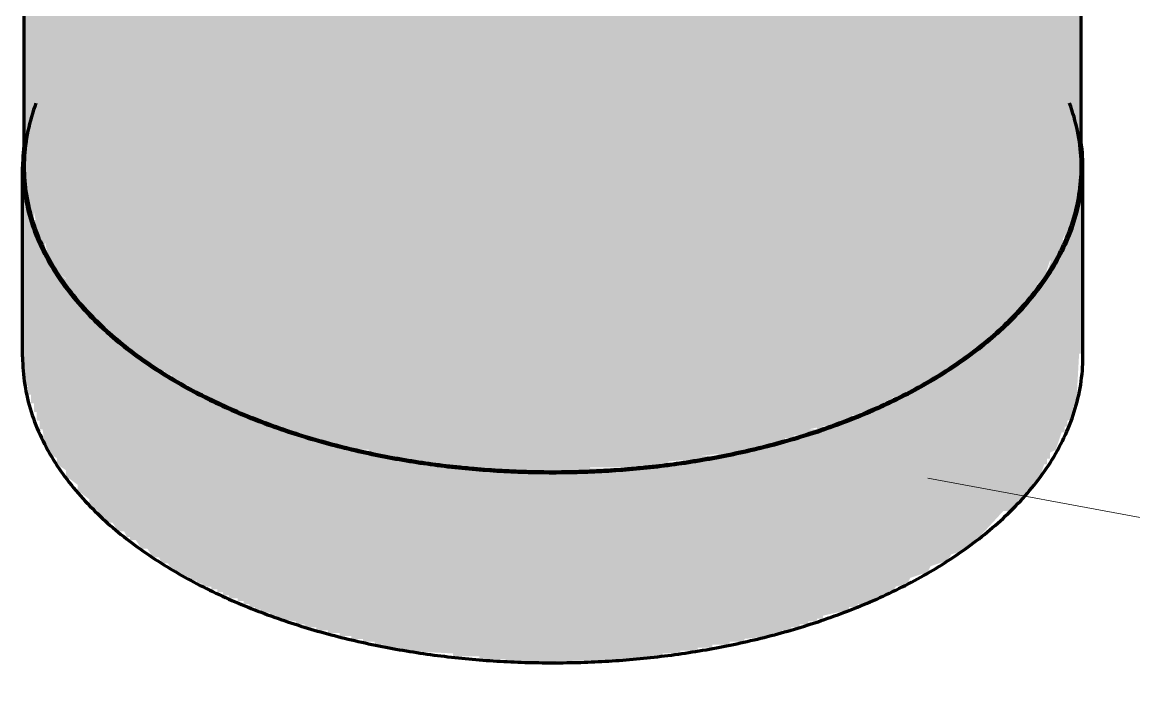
# Model space of a CAD drawing. Header units: millimetres. Extents: x 0 to 420, y 0 to 297.
# Drawn here: x 208.64 to 246.82, y 145.28 to 168.23 of the extents above; entities that cross this region are included whole.
import ezdxf

# ---------------------------------------------------------------- set-up
doc = ezdxf.new("R2010")
doc.units = ezdxf.units.MM
for name, color, linetype, lineweight in [('01-VISIBLE', 7, 'CONTINUOUS', 70), ('08-FINA', 5, 'CONTINUOUS', 18), ('13-GRAFICA', 30, 'CONTINUOUS', 18)]:
    doc.layers.add(name, color=color, linetype=linetype, lineweight=lineweight)

msp = doc.modelspace()

# ---------------------------------------------------------------- hatches: boundary and pattern name
at = {"layer": '08-FINA'}
h = msp.add_hatch(color=7, dxfattribs=at)
h.dxf.hatch_style = 1
edge = h.paths.add_edge_path()
edge.add_arc((239.738, 152.558), 0.6, 0, 360)
at = {"layer": '13-GRAFICA', "true_color": 0xb21820}
h = msp.add_hatch(color=7, dxfattribs=at)
h.dxf.hatch_style = 1
h.paths.add_polyline_path([(230.038, 176.433), (230.638, 176.433), (230.638, 176.533), (231.238, 176.533), (231.238, 176.633), (231.838, 176.633), (231.838, 176.733), (232.538, 176.733), (232.538, 176.833), (233.138, 176.833), (233.138, 176.933), (233.738, 176.933), (233.738, 177.033), (234.038, 177.033), (234.038, 177.133), (234.438, 177.133), (234.438, 177.233), (234.738, 177.233), (234.738, 177.333), (235.038, 177.333), (235.038, 177.433), (235.338, 177.433), (235.338, 177.533), (235.638, 177.533), (235.638, 177.633), (235.938, 177.633), (235.938, 177.733), (236.238, 177.733), (236.238, 177.833), (236.538, 177.833), (236.538, 177.933), (236.838, 177.933), (236.838, 178.033), (237.738, 178.233), (237.738, 178.333), (237.938, 178.333), (238.038, 178.533), (238.238, 178.533), (238.238, 178.633), (238.438, 178.633), (238.438, 178.733), (238.638, 178.733), (238.638, 178.833), (238.838, 178.833), (238.838, 178.933), (239.438, 179.133), (239.538, 179.333), (239.738, 179.333), (239.738, 179.433), (239.938, 179.433), (239.938, 179.533), (240.138, 179.533), (240.138, 179.633), (240.738, 179.833), (241.238, 180.433), (241.438, 180.433), (241.938, 181.033), (242.138, 181.033), (242.738, 181.733), (243.038, 181.833), (243.038, 198.733), (243.438, 199.033), (243.438, 199.233), (243.838, 199.533), (243.838, 199.733), (243.938, 199.733), (243.938, 199.833), (244.238, 200.033), (244.238, 200.233), (244.538, 200.433), (244.538, 200.733), (244.638, 200.733), (244.638, 201.033), (244.738, 201.033), (244.738, 201.333), (244.838, 201.333), (244.838, 201.633), (244.938, 201.633), (244.938, 162.633), (244.838, 162.633), (244.838, 162.133), (244.738, 162.133), (244.738, 161.333), (244.638, 161.333), (244.638, 161.133), (244.538, 161.133), (244.538, 160.933), (244.438, 160.933), (244.238, 160.333), (244.038, 160.233), (244.038, 160.033), (243.938, 160.033), (243.738, 159.433), (243.538, 159.333), (243.438, 158.933), (243.338, 158.933), (242.438, 157.933), (242.238, 157.933), (241.138, 156.733), (240.738, 156.633), (240.638, 156.433), (240.038, 156.233), (239.938, 156.033), (239.538, 155.933), (239.438, 155.733), (238.838, 155.533), (238.738, 155.333), (238.538, 155.333), (238.538, 155.233), (238.338, 155.233), (238.338, 155.133), (238.138, 155.133), (238.138, 155.033), (237.938, 155.033), (237.938, 154.933), (237.738, 154.933), (237.738, 154.833), (237.438, 154.833), (237.438, 154.733), (237.138, 154.733), (237.138, 154.633), (236.838, 154.633), (236.838, 154.533), (236.538, 154.533), (236.538, 154.433), (235.638, 154.233), (235.638, 154.133), (235.438, 154.133), (235.438, 154.033), (235.138, 154.033), (235.138, 153.933), (234.838, 153.933), (234.838, 153.833), (234.538, 153.833), (234.538, 153.733), (234.238, 153.733), (234.238, 153.633), (233.638, 153.633), (233.638, 153.533), (233.138, 153.533), (233.138, 153.433), (231.938, 153.333), (231.938, 153.233), (230.838, 153.133), (230.838, 153.033), (230.338, 153.033), (230.338, 152.933), (230.038, 152.933), (230.038, 168.833), (230.038, 175.433), (230.038, 176.333)])
h = msp.add_hatch(color=7, dxfattribs=at)
h.dxf.hatch_style = 1
h.paths.add_polyline_path([(208.838, 176.333), (208.838, 175.933), (208.938, 175.933), (208.938, 175.633), (209.038, 175.633), (209.038, 175.233), (209.138, 175.233), (209.238, 174.533), (209.338, 174.533), (209.338, 174.333), (209.538, 174.233), (209.538, 174.033), (209.738, 173.933), (209.738, 173.733), (209.938, 173.633), (209.938, 173.433), (210.138, 173.333), (210.138, 173.133), (210.338, 173.033), (210.338, 172.833), (210.438, 172.833), (210.438, 172.733), (210.638, 172.633), (210.638, 172.433), (210.838, 172.333), (210.838, 181.333), (210.738, 181.333), (210.738, 181.533), (210.538, 181.633), (210.538, 181.833), (210.338, 181.933), (210.338, 182.133), (210.138, 182.233), (210.138, 182.433), (209.838, 182.633), (209.838, 182.833), (209.638, 182.933), (209.638, 183.133), (209.438, 183.233), (209.338, 183.733), (209.238, 183.733), (209.238, 184.033), (209.138, 184.033), (209.138, 184.333), (209.038, 184.333), (209.038, 184.733), (209.138, 184.733), (209.138, 184.533), (209.238, 184.533), (209.238, 184.233), (209.338, 184.233), (209.338, 183.933), (209.438, 183.933), (209.438, 183.633), (209.538, 183.633), (209.638, 183.233), (210.038, 182.933), (210.038, 182.733), (210.438, 182.433), (210.438, 182.233), (210.838, 181.933), (210.838, 181.733), (211.138, 181.508), (211.138, 180.933), (211.138, 173.333), (211.138, 158.062), (210.938, 158.233), (210.938, 158.433), (210.638, 158.633), (210.638, 158.833), (210.238, 159.133), (210.238, 159.333), (210.138, 159.333), (210.138, 159.433), (209.838, 159.633), (209.838, 159.833), (209.538, 160.033), (209.438, 160.633), (209.338, 160.633), (209.338, 160.933), (209.238, 160.933), (209.238, 161.233), (209.138, 161.233), (209.038, 161.733), (208.938, 161.733), (208.938, 162.133), (208.838, 162.133), (208.838, 163.633), (208.738, 163.633), (208.738, 176.333)])
h = msp.add_hatch(color=7, dxfattribs=at)
h.dxf.hatch_style = 1
h.paths.add_polyline_path([(217.938, 177.633), (217.938, 177.533), (218.338, 177.533), (218.338, 177.433), (218.338, 176.433), (218.338, 169.933), (218.338, 154.033), (218.238, 154.033), (218.238, 154.133), (217.838, 154.133), (217.838, 154.233), (217.638, 154.267), (217.638, 169.633), (217.638, 177.233), (217.638, 177.633)])
h = msp.add_hatch(color=7, dxfattribs=at)
h.dxf.hatch_style = 1
h.paths.add_polyline_path([(217.238, 154.333), (217.238, 154.433), (217.038, 154.433), (217.038, 154.533), (216.838, 154.533), (216.838, 154.633), (216.638, 154.633), (216.638, 154.733), (216.338, 154.733), (216.338, 154.833), (216.138, 154.833), (216.138, 154.933), (215.938, 154.933), (215.938, 155.033), (215.738, 155.033), (215.738, 155.133), (215.538, 155.133), (215.538, 155.233), (215.238, 155.233), (215.238, 155.333), (215.038, 155.333), (215.038, 155.433), (214.838, 155.433), (214.838, 155.533), (214.638, 155.533), (214.638, 155.633), (214.438, 155.633), (214.438, 155.733), (213.938, 155.833), (213.738, 156.133), (213.538, 156.133), (213.538, 156.233), (213.438, 156.233), (213.338, 156.433), (213.138, 156.433), (212.938, 156.733), (212.738, 156.733), (212.638, 156.933), (212.438, 156.933), (212.238, 157.233), (212.038, 157.233), (211.838, 157.533), (211.638, 157.533), (211.638, 157.633), (211.138, 158.062), (211.138, 173.333), (211.438, 173.233), (211.738, 172.833), (211.938, 172.833), (212.238, 172.433), (212.438, 172.433), (212.838, 171.933), (213.038, 171.933), (213.038, 171.833), (213.238, 171.833), (213.338, 171.633), (213.938, 171.433), (214.038, 171.233), (214.438, 171.133), (214.538, 170.933), (214.738, 170.933), (214.738, 170.833), (214.938, 170.833), (214.938, 170.733), (215.138, 170.733), (215.138, 170.633), (215.338, 170.633), (215.338, 170.533), (215.638, 170.533), (215.638, 170.433), (215.838, 170.433), (215.838, 170.333), (216.038, 170.333), (216.038, 170.233), (216.338, 170.233), (216.338, 170.133), (216.538, 170.133), (216.538, 170.033), (216.838, 170.033), (216.838, 169.933), (217.338, 169.833), (217.338, 169.733), (217.638, 169.633), (217.638, 154.267)])
h = msp.add_hatch(color=7, dxfattribs=at)
h.dxf.hatch_style = 1
h.paths.add_polyline_path([(228.138, 152.933), (228.138, 152.833), (224.938, 152.833), (224.938, 152.933), (224.038, 152.933), (224.038, 153.033), (223.038, 153.033), (223.038, 153.133), (221.338, 153.233), (221.338, 153.333), (220.538, 153.433), (220.538, 153.533), (220.238, 153.533), (220.238, 153.633), (219.838, 153.633), (219.838, 153.733), (219.438, 153.733), (219.438, 153.833), (219.038, 153.833), (219.038, 153.933), (218.638, 153.933), (218.638, 154.033), (218.338, 154.033), (218.338, 169.933), (218.438, 169.933), (218.438, 169.833), (218.938, 169.833), (218.938, 169.733), (219.338, 169.733), (219.338, 169.633), (219.738, 169.633), (219.738, 169.533), (220.238, 169.533), (220.238, 169.433), (220.638, 169.433), (220.638, 169.333), (221.038, 169.333), (221.038, 169.233), (221.538, 169.233), (221.538, 169.133), (221.938, 169.133), (221.938, 169.033), (225.138, 168.833), (225.138, 168.733), (230.038, 168.833), (230.038, 152.933)])
at = {"layer": '13-GRAFICA', "true_color": 0xffd200}
h = msp.add_hatch(color=7, dxfattribs=at)
h.dxf.hatch_style = 1
h.paths.add_polyline_path([(208.638, 156.033), (208.638, 162.633), (208.738, 162.633), (208.738, 163.633), (208.838, 163.633), (208.838, 162.133), (208.938, 162.133), (208.938, 161.733), (209.038, 161.733), (209.038, 161.433), (209.138, 161.433), (209.138, 161.233), (209.238, 161.233), (209.238, 160.933), (209.338, 160.933), (209.538, 160.033), (209.838, 159.833), (209.838, 159.633), (210.238, 159.333), (210.238, 159.133), (210.638, 158.833), (210.638, 158.633), (210.938, 158.433), (210.938, 158.233), (211.038, 158.233), (211.638, 157.533), (211.838, 157.533), (212.038, 157.233), (212.238, 157.233), (212.438, 156.933), (212.638, 156.933), (212.738, 156.733), (212.938, 156.733), (213.138, 156.433), (213.338, 156.433), (213.538, 156.133), (213.738, 156.133), (213.738, 156.033), (213.838, 156.033), (213.938, 155.833), (214.138, 155.833), (214.138, 155.733), (214.438, 155.733), (214.438, 155.633), (214.638, 155.633), (214.638, 155.533), (214.838, 155.533), (214.838, 155.433), (215.038, 155.433), (215.038, 155.333), (215.238, 155.333), (215.238, 155.233), (215.538, 155.233), (215.538, 155.133), (215.738, 155.133), (215.738, 155.033), (215.938, 155.033), (215.938, 154.933), (216.138, 154.933), (216.138, 154.833), (216.338, 154.833), (216.338, 154.733), (216.638, 154.733), (216.638, 154.633), (216.838, 154.633), (216.838, 154.533), (217.038, 154.533), (217.038, 154.433), (217.238, 154.433), (217.238, 154.333), (217.538, 154.333), (217.538, 154.233), (217.838, 154.233), (217.838, 154.133), (218.238, 154.133), (218.238, 154.033), (218.638, 154.033), (218.638, 153.933), (219.038, 153.933), (219.038, 153.833), (219.438, 153.833), (219.438, 153.733), (219.838, 153.733), (219.838, 153.633), (220.238, 153.633), (220.238, 153.533), (220.938, 153.433), (220.938, 153.333), (221.338, 153.333), (221.338, 153.233), (223.038, 153.133), (223.038, 153.033), (224.038, 153.033), (224.038, 152.933), (224.938, 152.933), (224.938, 152.833), (230.338, 152.933), (230.338, 153.033), (231.438, 153.133), (231.438, 153.233), (231.938, 153.233), (231.938, 153.333), (232.538, 153.333), (232.538, 153.433), (233.138, 153.433), (233.138, 153.533), (233.638, 153.533), (233.638, 153.633), (234.238, 153.633), (234.238, 153.733), (234.538, 153.733), (234.538, 153.833), (235.438, 154.033), (235.438, 154.133), (235.638, 154.133), (235.638, 154.233), (235.938, 154.233), (235.938, 154.333), (236.238, 154.333), (236.238, 154.433), (236.538, 154.433), (236.538, 154.533), (236.838, 154.533), (236.838, 154.633), (237.738, 154.833), (237.738, 154.933), (237.938, 154.933), (237.938, 155.033), (238.138, 155.033), (238.138, 155.133), (238.738, 155.333), (238.838, 155.533), (239.438, 155.733), (239.538, 155.933), (239.938, 156.033), (240.038, 156.233), (240.638, 156.433), (240.738, 156.633), (241.138, 156.733), (242.238, 157.933), (242.438, 157.933), (242.438, 158.033), (243.438, 158.933), (243.438, 159.133), (243.538, 159.133), (243.538, 159.333), (243.738, 159.433), (243.738, 159.633), (243.838, 159.633), (244.038, 160.233), (244.238, 160.333), (244.238, 160.533), (244.338, 160.533), (244.338, 160.733), (244.438, 160.733), (244.438, 160.933), (244.538, 160.933), (244.538, 161.133), (244.638, 161.133), (244.638, 161.333), (244.738, 161.333), (244.738, 162.133), (244.838, 162.133), (244.838, 162.633), (244.938, 162.633), (244.938, 164.033), (245.038, 164.033), (245.038, 156.833), (244.938, 156.833), (244.838, 155.033), (244.738, 155.033), (244.738, 154.633), (244.538, 154.533), (244.538, 154.333), (244.438, 154.333), (244.438, 154.133), (244.338, 154.133), (244.138, 153.533), (243.938, 153.433), (243.938, 153.233), (243.838, 153.233), (243.838, 153.033), (243.738, 153.033), (243.538, 152.433), (243.438, 152.433), (242.538, 151.433), (242.338, 151.433), (241.138, 150.133), (240.538, 149.933), (240.438, 149.733), (239.838, 149.533), (239.738, 149.333), (239.138, 149.133), (239.038, 148.933), (238.638, 148.833), (238.538, 148.633), (238.338, 148.633), (238.338, 148.533), (238.138, 148.533), (238.138, 148.433), (237.938, 148.433), (237.938, 148.333), (237.638, 148.333), (237.638, 148.233), (237.338, 148.233), (237.338, 148.133), (237.038, 148.133), (237.038, 148.033), (236.138, 147.833), (236.138, 147.733), (235.938, 147.733), (235.938, 147.633), (235.638, 147.633), (235.638, 147.533), (235.338, 147.533), (235.338, 147.433), (235.038, 147.433), (235.038, 147.333), (234.738, 147.333), (234.738, 147.233), (234.438, 147.233), (234.438, 147.133), (233.438, 147.033), (233.438, 146.933), (232.938, 146.933), (232.938, 146.833), (232.338, 146.833), (232.338, 146.733), (231.838, 146.733), (231.838, 146.633), (231.238, 146.633), (231.238, 146.533), (230.638, 146.533), (230.638, 146.433), (230.138, 146.433), (230.138, 146.333), (225.238, 146.233), (225.238, 146.333), (224.338, 146.333), (224.338, 146.433), (223.438, 146.433), (223.438, 146.533), (221.538, 146.633), (221.538, 146.733), (221.038, 146.733), (221.038, 146.833), (220.738, 146.833), (220.738, 146.933), (220.338, 146.933), (220.338, 147.033), (219.938, 147.033), (219.938, 147.133), (219.538, 147.133), (219.538, 147.233), (219.138, 147.233), (219.138, 147.333), (218.738, 147.333), (218.738, 147.433), (218.338, 147.433), (218.338, 147.533), (218.038, 147.533), (218.038, 147.633), (217.338, 147.733), (217.338, 147.833), (217.138, 147.833), (217.138, 147.933), (216.838, 147.933), (216.838, 148.033), (216.638, 148.033), (216.638, 148.133), (216.438, 148.133), (216.438, 148.233), (216.238, 148.233), (216.238, 148.333), (216.038, 148.333), (216.038, 148.433), (215.738, 148.433), (215.738, 148.533), (215.538, 148.533), (215.538, 148.633), (215.338, 148.633), (215.338, 148.733), (215.138, 148.733), (215.138, 148.833), (214.838, 148.833), (214.838, 148.933), (214.638, 148.933), (214.638, 149.033), (214.438, 149.033), (214.438, 149.133), (213.838, 149.333), (213.638, 149.633), (213.438, 149.633), (213.338, 149.833), (213.138, 149.833), (212.938, 150.133), (212.738, 150.133), (212.538, 150.433), (212.338, 150.433), (212.338, 150.533), (212.238, 150.533), (212.138, 150.733), (211.938, 150.733), (211.738, 151.033), (211.538, 151.033), (211.438, 151.233), (211.238, 151.233), (211.238, 151.433), (210.938, 151.633), (210.938, 151.833), (210.538, 152.133), (210.538, 152.333), (210.138, 152.633), (210.138, 152.833), (209.838, 153.033), (209.838, 153.233), (209.438, 153.533), (209.338, 154.233), (209.238, 154.233), (209.238, 154.533), (209.138, 154.533), (209.138, 154.833), (209.038, 154.833), (209.038, 155.133), (208.938, 155.133), (208.938, 155.433), (208.838, 155.433), (208.838, 155.733), (208.738, 155.733), (208.738, 156.033)])

# ---------------------------------------------------------------- linework, layer by layer
at = {"layer": '01-VISIBLE'}
for p, q in [((245.009, 163.259), (245.009, 201.627)), ((208.709, 163.259), (208.709, 176.39)), ((208.649, 156.727), (208.649, 163.259)), ((245.069, 156.727), (245.069, 163.259))]:
    msp.add_line(p, q, dxfattribs=at)
for points in [[(209.109, 165.447), (209.067, 165.33), (209.027, 165.212), (208.989, 165.094), (208.954, 164.975), (208.921, 164.855), (208.89, 164.735), (208.861, 164.614), (208.835, 164.493), (208.811, 164.371), (208.79, 164.248), (208.771, 164.126), (208.755, 164.003), (208.741, 163.879), (208.729, 163.755), (208.72, 163.632), (208.714, 163.508), (208.71, 163.383), (208.709, 163.259)], [(245.009, 163.259), (245.008, 163.383), (245.004, 163.508), (244.997, 163.632), (244.989, 163.755), (244.977, 163.879), (244.963, 164.003), (244.947, 164.126), (244.928, 164.248), (244.906, 164.371), (244.883, 164.493), (244.857, 164.614), (244.828, 164.735), (244.797, 164.855), (244.764, 164.975), (244.728, 165.094), (244.691, 165.212), (244.651, 165.33), (244.609, 165.447)], [(208.709, 164.112), (208.693, 163.991), (208.68, 163.869), (208.669, 163.748), (208.66, 163.626), (208.654, 163.504), (208.65, 163.381), (208.649, 163.259)], [(245.069, 163.259), (245.068, 163.381), (245.064, 163.504), (245.058, 163.626), (245.049, 163.748), (245.038, 163.869), (245.025, 163.991), (245.009, 164.112)], [(208.649, 163.259), (208.65, 163.139), (208.654, 163.019), (208.66, 162.899), (208.668, 162.779), (208.679, 162.659), (208.692, 162.539), (208.707, 162.42), (208.725, 162.301), (208.745, 162.183), (208.767, 162.064), (208.791, 161.947), (208.818, 161.83), (208.847, 161.713), (208.878, 161.597), (208.911, 161.481), (208.947, 161.366), (208.984, 161.252), (209.023, 161.138), (209.065, 161.025), (209.108, 160.913), (209.153, 160.802), (209.2, 160.691), (209.249, 160.581), (209.3, 160.472), (209.353, 160.364), (209.407, 160.257), (209.463, 160.151), (209.521, 160.045), (209.58, 159.94), (209.641, 159.837), (209.703, 159.734), (209.767, 159.632), (209.832, 159.531), (209.899, 159.431), (209.967, 159.332), (210.037, 159.234), (210.107, 159.137), (210.179, 159.04), (210.253, 158.945), (210.327, 158.851), (210.403, 158.757), (210.48, 158.665), (210.558, 158.573), (210.637, 158.483), (210.717, 158.393), (210.798, 158.304), (210.88, 158.216), (210.963, 158.13), (211.048, 158.044), (211.133, 157.959), (211.218, 157.875), (211.305, 157.791), (211.393, 157.709), (211.482, 157.628), (211.571, 157.547), (211.661, 157.468), (211.752, 157.389), (211.843, 157.311), (211.936, 157.234), (212.029, 157.158), (212.123, 157.083), (212.217, 157.008), (212.312, 156.935), (212.408, 156.862), (212.504, 156.79), (212.601, 156.719), (212.699, 156.649), (212.797, 156.579), (212.896, 156.51), (212.995, 156.443), (213.095, 156.376), (213.195, 156.309), (213.296, 156.244), (213.397, 156.179), (213.499, 156.115), (213.601, 156.052), (213.704, 155.989), (213.807, 155.928), (213.911, 155.867), (214.015, 155.806), (214.119, 155.747), (214.224, 155.688), (214.33, 155.63), (214.435, 155.572), (214.541, 155.516), (214.648, 155.46), (214.754, 155.405), (214.862, 155.35), (214.969, 155.296), (215.077, 155.243), (215.185, 155.19), (215.293, 155.138), (215.402, 155.087), (215.511, 155.036), (215.621, 154.987), (215.73, 154.937), (215.84, 154.889), (215.951, 154.841), (216.061, 154.793), (216.172, 154.747), (216.283, 154.7), (216.394, 154.655), (216.506, 154.61), (216.618, 154.566), (216.73, 154.522), (216.842, 154.479), (216.954, 154.437), (217.067, 154.395), (217.18, 154.354), (217.293, 154.313), (217.407, 154.273), (217.52, 154.233), (217.634, 154.194), (217.748, 154.156), (217.862, 154.118), (217.976, 154.081), (218.091, 154.045), (218.206, 154.008), (218.321, 153.973), (218.436, 153.938), (218.551, 153.904), (218.666, 153.87), (218.782, 153.836), (218.897, 153.804), (219.013, 153.771), (219.129, 153.74), (219.245, 153.709), (219.362, 153.678), (219.478, 153.648), (219.595, 153.618), (219.711, 153.589), (219.828, 153.561), (219.945, 153.533), (220.062, 153.505), (220.179, 153.478), (220.297, 153.452), (220.414, 153.426), (220.532, 153.401), (220.649, 153.376), (220.767, 153.351), (220.885, 153.327), (221.003, 153.304), (221.121, 153.281), (221.239, 153.259), (221.357, 153.237), (221.475, 153.216), (221.594, 153.195), (221.712, 153.174), (221.831, 153.154), (221.95, 153.135), (222.068, 153.116), (222.187, 153.097), (222.306, 153.079), (222.425, 153.062), (222.544, 153.045), (222.663, 153.028), (222.782, 153.012), (222.902, 152.997), (223.021, 152.982), (223.14, 152.967), (223.26, 152.953), (223.379, 152.939), (223.499, 152.926), (223.618, 152.913), (223.738, 152.901), (223.857, 152.889), (223.977, 152.878), (224.097, 152.867), (224.217, 152.857), (224.337, 152.847), (224.456, 152.838), (224.576, 152.829), (224.696, 152.82), (224.816, 152.812), (224.936, 152.804), (225.056, 152.797), (225.176, 152.791), (225.296, 152.784), (225.416, 152.779), (225.537, 152.773), (225.657, 152.769), (225.777, 152.764), (225.897, 152.76), (226.017, 152.757), (226.138, 152.754), (226.258, 152.751), (226.378, 152.749), (226.498, 152.748), (226.618, 152.747), (226.739, 152.746), (226.859, 152.746), (226.979, 152.746), (227.099, 152.747), (227.22, 152.748), (227.34, 152.749), (227.46, 152.751), (227.58, 152.754), (227.7, 152.757), (227.821, 152.76), (227.941, 152.764), (228.061, 152.769), (228.181, 152.773), (228.301, 152.779), (228.421, 152.784), (228.541, 152.791), (228.662, 152.797), (228.782, 152.804), (228.902, 152.812), (229.022, 152.82), (229.141, 152.829), (229.261, 152.838), (229.381, 152.847), (229.501, 152.857), (229.621, 152.867), (229.741, 152.878), (229.86, 152.889), (229.98, 152.901), (230.1, 152.913), (230.219, 152.926), (230.339, 152.939), (230.458, 152.953), (230.578, 152.967), (230.697, 152.982), (230.816, 152.997), (230.935, 153.012), (231.055, 153.028), (231.174, 153.045), (231.293, 153.062), (231.412, 153.079), (231.531, 153.097), (231.649, 153.116), (231.768, 153.135), (231.887, 153.154), (232.005, 153.174), (232.124, 153.195), (232.242, 153.216), (232.361, 153.237), (232.479, 153.259), (232.597, 153.281), (232.715, 153.304), (232.833, 153.327), (232.951, 153.351), (233.069, 153.376), (233.186, 153.401), (233.304, 153.426), (233.421, 153.452), (233.538, 153.478), (233.656, 153.505), (233.773, 153.533), (233.89, 153.561), (234.006, 153.589), (234.123, 153.618), (234.24, 153.648), (234.356, 153.678), (234.472, 153.709), (234.589, 153.74), (234.705, 153.771), (234.82, 153.804), (234.936, 153.836), (235.052, 153.87), (235.167, 153.904), (235.282, 153.938), (235.397, 153.973), (235.512, 154.008), (235.627, 154.045), (235.741, 154.081), (235.856, 154.118), (235.97, 154.156), (236.084, 154.194), (236.198, 154.233), (236.311, 154.273), (236.425, 154.313), (236.538, 154.354), (236.651, 154.395), (236.763, 154.437), (236.876, 154.479), (236.988, 154.522), (237.1, 154.566), (237.212, 154.61), (237.324, 154.655), (237.435, 154.7), (237.546, 154.747), (237.657, 154.793), (237.767, 154.841), (237.877, 154.889), (237.987, 154.937), (238.097, 154.987), (238.206, 155.036), (238.316, 155.087), (238.424, 155.138), (238.533, 155.19), (238.641, 155.243), (238.749, 155.296), (238.856, 155.35), (238.963, 155.405), (239.07, 155.46), (239.177, 155.516), (239.283, 155.572), (239.388, 155.63), (239.494, 155.688), (239.598, 155.747), (239.703, 155.806), (239.807, 155.867), (239.911, 155.928), (240.014, 155.989), (240.116, 156.052), (240.219, 156.115), (240.321, 156.179), (240.422, 156.244), (240.523, 156.309), (240.623, 156.376), (240.723, 156.443), (240.822, 156.51), (240.921, 156.579), (241.019, 156.649), (241.116, 156.719), (241.213, 156.79), (241.31, 156.862), (241.406, 156.935), (241.501, 157.008), (241.595, 157.083), (241.689, 157.158), (241.782, 157.234), (241.874, 157.311), (241.966, 157.389), (242.057, 157.468), (242.147, 157.547), (242.236, 157.628), (242.325, 157.709), (242.412, 157.791), (242.499, 157.875), (242.585, 157.959), (242.67, 158.044), (242.754, 158.13), (242.838, 158.216), (242.92, 158.304), (243.001, 158.393), (243.081, 158.483), (243.16, 158.573), (243.238, 158.665), (243.315, 158.757), (243.391, 158.851), (243.465, 158.945), (243.538, 159.04), (243.61, 159.137), (243.681, 159.234), (243.751, 159.332), (243.819, 159.431), (243.886, 159.531), (243.951, 159.632), (244.015, 159.734), (244.077, 159.837), (244.138, 159.94), (244.197, 160.045), (244.255, 160.151), (244.311, 160.257), (244.365, 160.364), (244.418, 160.472), (244.468, 160.581), (244.517, 160.691), (244.564, 160.802), (244.61, 160.913), (244.653, 161.025), (244.695, 161.138), (244.734, 161.252), (244.771, 161.366), (244.807, 161.481), (244.84, 161.597), (244.871, 161.713), (244.9, 161.83), (244.926, 161.947), (244.951, 162.064), (244.973, 162.183), (244.993, 162.301), (245.011, 162.42), (245.026, 162.539), (245.039, 162.659), (245.05, 162.779), (245.058, 162.899), (245.064, 163.019), (245.068, 163.139), (245.069, 163.259)], [(208.709, 163.259), (208.71, 163.139), (208.714, 163.019), (208.72, 162.899), (208.728, 162.779), (208.739, 162.659), (208.752, 162.54), (208.767, 162.421), (208.785, 162.302), (208.805, 162.183), (208.827, 162.065), (208.852, 161.948), (208.878, 161.831), (208.907, 161.714), (208.938, 161.598), (208.972, 161.482), (209.007, 161.368), (209.044, 161.253), (209.084, 161.14), (209.125, 161.027), (209.169, 160.915), (209.214, 160.804), (209.261, 160.693), (209.31, 160.584), (209.361, 160.475), (209.414, 160.367), (209.468, 160.26), (209.524, 160.153), (209.582, 160.048), (209.641, 159.943), (209.702, 159.84), (209.765, 159.737), (209.829, 159.635), (209.894, 159.535), (209.961, 159.435), (210.029, 159.336), (210.099, 159.238), (210.169, 159.141), (210.242, 159.045), (210.315, 158.949), (210.39, 158.855), (210.465, 158.762), (210.542, 158.67), (210.62, 158.578), (210.699, 158.488), (210.78, 158.398), (210.861, 158.31), (210.943, 158.222), (211.026, 158.136), (211.11, 158.05), (211.196, 157.965), (211.282, 157.881), (211.368, 157.798), (211.456, 157.716), (211.545, 157.635), (211.634, 157.555), (211.724, 157.475), (211.815, 157.397), (211.907, 157.319), (211.999, 157.242), (212.092, 157.166), (212.186, 157.091), (212.281, 157.017), (212.376, 156.943), (212.472, 156.871), (212.568, 156.799), (212.665, 156.728), (212.763, 156.658), (212.861, 156.589), (212.96, 156.52), (213.059, 156.453), (213.159, 156.386), (213.259, 156.32), (213.36, 156.254), (213.461, 156.19), (213.563, 156.126), (213.665, 156.063), (213.768, 156.001), (213.871, 155.939), (213.975, 155.878), (214.079, 155.818), (214.184, 155.759), (214.288, 155.7), (214.394, 155.642), (214.499, 155.585), (214.605, 155.529), (214.712, 155.473), (214.819, 155.418), (214.926, 155.364), (215.033, 155.31), (215.141, 155.257), (215.249, 155.204), (215.358, 155.153), (215.466, 155.102), (215.576, 155.051), (215.685, 155.002), (215.795, 154.952), (215.905, 154.904), (216.015, 154.856), (216.125, 154.809), (216.236, 154.762), (216.347, 154.717), (216.458, 154.671), (216.57, 154.627), (216.682, 154.583), (216.794, 154.539), (216.906, 154.496), (217.019, 154.454), (217.131, 154.412), (217.244, 154.371), (217.357, 154.331), (217.471, 154.291), (217.584, 154.252), (217.698, 154.213), (217.812, 154.175), (217.926, 154.137), (218.04, 154.1), (218.155, 154.064), (218.27, 154.028), (218.384, 153.993), (218.5, 153.958), (218.615, 153.924), (218.73, 153.89), (218.846, 153.857), (218.961, 153.824), (219.077, 153.792), (219.193, 153.761), (219.309, 153.73), (219.425, 153.699), (219.542, 153.67), (219.658, 153.64), (219.775, 153.611), (219.892, 153.583), (220.009, 153.555), (220.126, 153.528), (220.243, 153.501), (220.36, 153.475), (220.477, 153.449), (220.595, 153.424), (220.712, 153.399), (220.83, 153.375), (220.948, 153.352), (221.066, 153.328), (221.184, 153.306), (221.302, 153.283), (221.42, 153.262), (221.538, 153.241), (221.657, 153.22), (221.775, 153.2), (221.894, 153.18), (222.012, 153.161), (222.131, 153.142), (222.25, 153.124), (222.369, 153.106), (222.488, 153.089), (222.607, 153.072), (222.726, 153.056), (222.845, 153.04), (222.964, 153.024), (223.083, 153.009), (223.202, 152.995), (223.322, 152.981), (223.441, 152.968), (223.561, 152.955), (223.68, 152.942), (223.8, 152.93), (223.919, 152.919), (224.039, 152.907), (224.159, 152.897), (224.278, 152.887), (224.398, 152.877), (224.518, 152.868), (224.638, 152.859), (224.758, 152.851), (224.878, 152.843), (224.998, 152.835), (225.117, 152.829), (225.237, 152.822), (225.357, 152.816), (225.477, 152.811), (225.598, 152.806), (225.718, 152.801), (225.838, 152.797), (225.958, 152.793), (226.078, 152.79), (226.198, 152.787), (226.318, 152.785), (226.438, 152.783), (226.558, 152.782), (226.679, 152.781), (226.799, 152.78), (226.919, 152.78), (227.039, 152.781), (227.159, 152.782), (227.279, 152.783), (227.4, 152.785), (227.52, 152.787), (227.64, 152.79), (227.76, 152.793), (227.88, 152.797), (228, 152.801), (228.12, 152.806), (228.24, 152.811), (228.36, 152.816), (228.48, 152.822), (228.6, 152.829), (228.72, 152.835), (228.84, 152.843), (228.96, 152.851), (229.08, 152.859), (229.2, 152.868), (229.32, 152.877), (229.439, 152.887), (229.559, 152.897), (229.679, 152.907), (229.798, 152.919), (229.918, 152.93), (230.038, 152.942), (230.157, 152.955), (230.277, 152.968), (230.396, 152.981), (230.515, 152.995), (230.635, 153.009), (230.754, 153.024), (230.873, 153.04), (230.992, 153.056), (231.111, 153.072), (231.23, 153.089), (231.349, 153.106), (231.468, 153.124), (231.587, 153.142), (231.705, 153.161), (231.824, 153.18), (231.943, 153.2), (232.061, 153.22), (232.179, 153.241), (232.298, 153.262), (232.416, 153.283), (232.534, 153.306), (232.652, 153.328), (232.77, 153.352), (232.888, 153.375), (233.005, 153.399), (233.123, 153.424), (233.24, 153.449), (233.358, 153.475), (233.475, 153.501), (233.592, 153.528), (233.709, 153.555), (233.826, 153.583), (233.943, 153.611), (234.06, 153.64), (234.176, 153.67), (234.292, 153.699), (234.409, 153.73), (234.525, 153.761), (234.641, 153.792), (234.757, 153.824), (234.872, 153.857), (234.988, 153.89), (235.103, 153.924), (235.218, 153.958), (235.333, 153.993), (235.448, 154.028), (235.563, 154.064), (235.677, 154.1), (235.792, 154.137), (235.906, 154.175), (236.02, 154.213), (236.133, 154.252), (236.247, 154.291), (236.36, 154.331), (236.474, 154.371), (236.586, 154.412), (236.699, 154.454), (236.812, 154.496), (236.924, 154.539), (237.036, 154.583), (237.148, 154.627), (237.259, 154.671), (237.371, 154.717), (237.482, 154.762), (237.592, 154.809), (237.703, 154.856), (237.813, 154.904), (237.923, 154.952), (238.033, 155.002), (238.142, 155.051), (238.251, 155.102), (238.36, 155.153), (238.469, 155.204), (238.577, 155.257), (238.685, 155.31), (238.792, 155.364), (238.899, 155.418), (239.006, 155.473), (239.112, 155.529), (239.218, 155.585), (239.324, 155.642), (239.429, 155.7), (239.534, 155.759), (239.639, 155.818), (239.743, 155.878), (239.846, 155.939), (239.95, 156.001), (240.052, 156.063), (240.155, 156.126), (240.257, 156.19), (240.358, 156.254), (240.459, 156.32), (240.559, 156.386), (240.659, 156.453), (240.758, 156.52), (240.857, 156.589), (240.955, 156.658), (241.053, 156.728), (241.15, 156.799), (241.246, 156.871), (241.342, 156.943), (241.437, 157.017), (241.532, 157.091), (241.625, 157.166), (241.718, 157.242), (241.811, 157.319), (241.903, 157.397), (241.993, 157.475), (242.084, 157.555), (242.173, 157.635), (242.262, 157.716), (242.349, 157.798), (242.436, 157.881), (242.522, 157.965), (242.607, 158.05), (242.691, 158.136), (242.775, 158.222), (242.857, 158.31), (242.938, 158.398), (243.018, 158.488), (243.098, 158.578), (243.176, 158.67), (243.252, 158.762), (243.328, 158.855), (243.403, 158.949), (243.476, 159.045), (243.548, 159.141), (243.619, 159.238), (243.689, 159.336), (243.757, 159.435), (243.824, 159.535), (243.889, 159.635), (243.953, 159.737), (244.015, 159.84), (244.076, 159.943), (244.136, 160.048), (244.193, 160.153), (244.249, 160.26), (244.304, 160.367), (244.356, 160.475), (244.407, 160.584), (244.456, 160.693), (244.504, 160.804), (244.549, 160.915), (244.592, 161.027), (244.634, 161.14), (244.673, 161.253), (244.711, 161.368), (244.746, 161.482), (244.779, 161.598), (244.81, 161.714), (244.839, 161.831), (244.866, 161.948), (244.891, 162.065), (244.913, 162.183), (244.933, 162.302), (244.951, 162.421), (244.966, 162.54), (244.979, 162.659), (244.99, 162.779), (244.998, 162.899), (245.004, 163.019), (245.008, 163.139), (245.009, 163.259)], [(208.649, 156.727), (208.65, 156.607), (208.654, 156.487), (208.66, 156.367), (208.668, 156.247), (208.679, 156.127), (208.692, 156.007), (208.707, 155.888), (208.725, 155.769), (208.745, 155.651), (208.767, 155.532), (208.791, 155.415), (208.818, 155.298), (208.847, 155.181), (208.878, 155.065), (208.911, 154.949), (208.947, 154.834), (208.984, 154.72), (209.023, 154.606), (209.065, 154.493), (209.108, 154.381), (209.153, 154.27), (209.2, 154.159), (209.249, 154.049), (209.3, 153.94), (209.353, 153.832), (209.407, 153.725), (209.463, 153.619), (209.521, 153.513), (209.58, 153.408), (209.641, 153.305), (209.703, 153.202), (209.767, 153.1), (209.832, 152.999), (209.899, 152.899), (209.967, 152.8), (210.037, 152.702), (210.107, 152.605), (210.179, 152.508), (210.253, 152.413), (210.327, 152.319), (210.403, 152.225), (210.48, 152.133), (210.558, 152.041), (210.637, 151.951), (210.717, 151.861), (210.798, 151.772), (210.88, 151.684), (210.963, 151.598), (211.048, 151.512), (211.133, 151.427), (211.218, 151.343), (211.305, 151.259), (211.393, 151.177), (211.482, 151.096), (211.571, 151.015), (211.661, 150.936), (211.752, 150.857), (211.843, 150.779), (211.936, 150.702), (212.029, 150.626), (212.123, 150.551), (212.217, 150.476), (212.312, 150.403), (212.408, 150.33), (212.504, 150.258), (212.601, 150.187), (212.699, 150.117), (212.797, 150.047), (212.896, 149.978), (212.995, 149.911), (213.095, 149.844), (213.195, 149.777), (213.296, 149.712), (213.397, 149.647), (213.499, 149.583), (213.601, 149.52), (213.704, 149.457), (213.807, 149.396), (213.911, 149.335), (214.015, 149.274), (214.119, 149.215), (214.224, 149.156), (214.33, 149.098), (214.435, 149.04), (214.541, 148.984), (214.648, 148.928), (214.754, 148.873), (214.862, 148.818), (214.969, 148.764), (215.077, 148.711), (215.185, 148.658), (215.293, 148.606), (215.402, 148.555), (215.511, 148.505), (215.621, 148.455), (215.73, 148.405), (215.84, 148.357), (215.951, 148.309), (216.061, 148.261), (216.172, 148.215), (216.283, 148.168), (216.394, 148.123), (216.506, 148.078), (216.618, 148.034), (216.73, 147.99), (216.842, 147.947), (216.954, 147.905), (217.067, 147.863), (217.18, 147.822), (217.293, 147.781), (217.407, 147.741), (217.52, 147.701), (217.634, 147.662), (217.748, 147.624), (217.862, 147.586), (217.976, 147.549), (218.091, 147.513), (218.206, 147.476), (218.321, 147.441), (218.436, 147.406), (218.551, 147.372), (218.666, 147.338), (218.782, 147.304), (218.897, 147.272), (219.013, 147.239), (219.129, 147.208), (219.245, 147.177), (219.362, 147.146), (219.478, 147.116), (219.595, 147.086), (219.711, 147.057), (219.828, 147.029), (219.945, 147.001), (220.062, 146.973), (220.179, 146.946), (220.297, 146.92), (220.414, 146.894), (220.532, 146.869), (220.649, 146.844), (220.767, 146.819), (220.885, 146.796), (221.003, 146.772), (221.121, 146.749), (221.239, 146.727), (221.357, 146.705), (221.475, 146.684), (221.594, 146.663), (221.712, 146.642), (221.831, 146.622), (221.95, 146.603), (222.068, 146.584), (222.187, 146.565), (222.306, 146.548), (222.425, 146.53), (222.544, 146.513), (222.663, 146.497), (222.782, 146.48), (222.902, 146.465), (223.021, 146.45), (223.14, 146.435), (223.26, 146.421), (223.379, 146.407), (223.499, 146.394), (223.618, 146.381), (223.738, 146.369), (223.857, 146.357), (223.977, 146.346), (224.097, 146.335), (224.217, 146.325), (224.337, 146.315), (224.456, 146.306), (224.576, 146.297), (224.696, 146.288), (224.816, 146.28), (224.936, 146.272), (225.056, 146.265), (225.176, 146.259), (225.296, 146.252), (225.416, 146.247), (225.537, 146.241), (225.657, 146.237), (225.777, 146.232), (225.897, 146.228), (226.017, 146.225), (226.138, 146.222), (226.258, 146.219), (226.378, 146.217), (226.498, 146.216), (226.618, 146.215), (226.739, 146.214), (226.859, 146.214), (226.979, 146.214), (227.099, 146.215), (227.22, 146.216), (227.34, 146.217), (227.46, 146.219), (227.58, 146.222), (227.7, 146.225), (227.821, 146.228), (227.941, 146.232), (228.061, 146.237), (228.181, 146.241), (228.301, 146.247), (228.421, 146.252), (228.541, 146.259), (228.662, 146.265), (228.782, 146.272), (228.902, 146.28), (229.022, 146.288), (229.141, 146.297), (229.261, 146.306), (229.381, 146.315), (229.501, 146.325), (229.621, 146.335), (229.741, 146.346), (229.86, 146.357), (229.98, 146.369), (230.1, 146.381), (230.219, 146.394), (230.339, 146.407), (230.458, 146.421), (230.578, 146.435), (230.697, 146.45), (230.816, 146.465), (230.935, 146.48), (231.055, 146.497), (231.174, 146.513), (231.293, 146.53), (231.412, 146.548), (231.531, 146.565), (231.649, 146.584), (231.768, 146.603), (231.887, 146.622), (232.005, 146.642), (232.124, 146.663), (232.242, 146.684), (232.361, 146.705), (232.479, 146.727), (232.597, 146.749), (232.715, 146.772), (232.833, 146.796), (232.951, 146.819), (233.069, 146.844), (233.186, 146.869), (233.304, 146.894), (233.421, 146.92), (233.538, 146.946), (233.656, 146.973), (233.773, 147.001), (233.89, 147.029), (234.006, 147.057), (234.123, 147.086), (234.24, 147.116), (234.356, 147.146), (234.472, 147.177), (234.589, 147.208), (234.705, 147.239), (234.82, 147.272), (234.936, 147.304), (235.052, 147.338), (235.167, 147.372), (235.282, 147.406), (235.397, 147.441), (235.512, 147.476), (235.627, 147.513), (235.741, 147.549), (235.856, 147.586), (235.97, 147.624), (236.084, 147.662), (236.198, 147.701), (236.311, 147.741), (236.425, 147.781), (236.538, 147.822), (236.651, 147.863), (236.763, 147.905), (236.876, 147.947), (236.988, 147.99), (237.1, 148.034), (237.212, 148.078), (237.324, 148.123), (237.435, 148.168), (237.546, 148.215), (237.657, 148.261), (237.767, 148.309), (237.877, 148.357), (237.987, 148.405), (238.097, 148.455), (238.206, 148.505), (238.316, 148.555), (238.424, 148.606), (238.533, 148.658), (238.641, 148.711), (238.749, 148.764), (238.856, 148.818), (238.963, 148.873), (239.07, 148.928), (239.177, 148.984), (239.283, 149.04), (239.388, 149.098), (239.494, 149.156), (239.598, 149.215), (239.703, 149.274), (239.807, 149.335), (239.911, 149.396), (240.014, 149.457), (240.116, 149.52), (240.219, 149.583), (240.321, 149.647), (240.422, 149.712), (240.523, 149.777), (240.623, 149.844), (240.723, 149.911), (240.822, 149.978), (240.921, 150.047), (241.019, 150.117), (241.116, 150.187), (241.213, 150.258), (241.31, 150.33), (241.406, 150.403), (241.501, 150.476), (241.595, 150.551), (241.689, 150.626), (241.782, 150.702), (241.874, 150.779), (241.966, 150.857), (242.057, 150.936), (242.147, 151.015), (242.236, 151.096), (242.325, 151.177), (242.412, 151.259), (242.499, 151.343), (242.585, 151.427), (242.67, 151.512), (242.754, 151.598), (242.838, 151.684), (242.92, 151.772), (243.001, 151.861), (243.081, 151.951), (243.16, 152.041), (243.238, 152.133), (243.315, 152.225), (243.391, 152.319), (243.465, 152.413), (243.538, 152.508), (243.61, 152.605), (243.681, 152.702), (243.751, 152.8), (243.819, 152.899), (243.886, 152.999), (243.951, 153.1), (244.015, 153.202), (244.077, 153.305), (244.138, 153.408), (244.197, 153.513), (244.255, 153.619), (244.311, 153.725), (244.365, 153.832), (244.418, 153.94), (244.468, 154.049), (244.517, 154.159), (244.564, 154.27), (244.61, 154.381), (244.653, 154.493), (244.695, 154.606), (244.734, 154.72), (244.771, 154.834), (244.807, 154.949), (244.84, 155.065), (244.871, 155.181), (244.9, 155.298), (244.926, 155.415), (244.951, 155.532), (244.973, 155.651), (244.993, 155.769), (245.011, 155.888), (245.026, 156.007), (245.039, 156.127), (245.05, 156.247), (245.058, 156.367), (245.064, 156.487), (245.068, 156.607), (245.069, 156.727)]]:
    msp.add_lwpolyline(points, dxfattribs=at)
at = {"layer": '08-FINA'}
msp.add_line((279.067, 145.285), (239.738, 152.558), dxfattribs=at)

doc.saveas('drawing.dxf')
